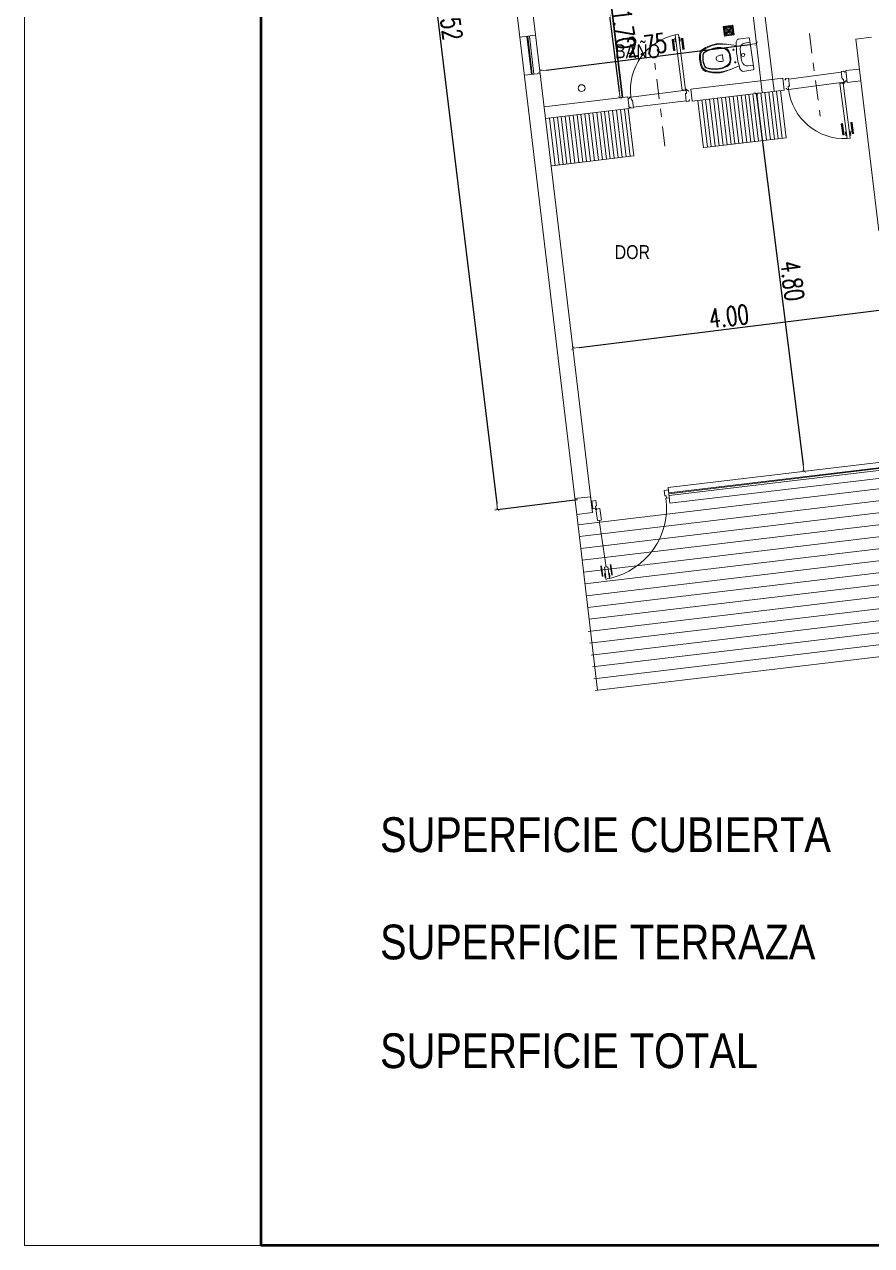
# Model space of a CAD drawing. Header units: millimetres. Extents: x 4525 to 9082, y 179 to 563.
# Drawn here: x 5274.77 to 5285.44, y 489.21 to 504.58 of the extents above; entities that cross this region are included whole.
import ezdxf

# ---------------------------------------------------------------- set-up
doc = ezdxf.new("R2010")
doc.units = ezdxf.units.MM
doc.header["$LTSCALE"] = 100
doc.linetypes.add('ACAD_ISO04W100', pattern=[30, 24, -3, 0, -3])
doc.linetypes.add('DASHDOT2', pattern=[0.5, 0.25, -0.125, 0, -0.125])
doc.layers.get('DEFPOINTS').update_dxf_attribs({"lineweight": 5})
for name, color, linetype, lineweight in [('000-Ejes', 251, 'ACAD_ISO04W100', 5), ('004-Carpinterias', 1, 'Continuous', 18), ('005-Sanitarios', 1, 'Continuous', 18), ('006-Cotas parciales', 7, 'Continuous', 5), ('A01-Barrido', 250, 'Continuous', 5), ('A01-Carpinterias', 1, 'Continuous', 18), ('HATCH MUROS', 251, 'Continuous', 9), ('SANIT', 12, 'Continuous', 13), ('SANIT-INT', 11, 'Continuous', 5)]:
    doc.layers.add(name, color=color, linetype=linetype, lineweight=lineweight)
doc.styles.add('AREAL', font='ARIALN.TTF')
doc.styles.add('COTAS', font='ROMANS.shx', dxfattribs={"width": 0.7})
doc.dimstyles.new('COTA40', dxfattribs={"dimscale": 0.4, "dimtxt": 0.3, "dimasz": 0.2, "dimexe": 0, "dimexo": 0, "dimgap": 0.09, "dimtad": 1, "dimzin": 0, "dimdsep": 46, "dimtxsty": 'COTAS', "dimblk1": 'COTA_N', "dimblk2": 'COTA_N', "dimsah": 1, "dimcen": 0.1, "dimclrd": 1, "dimclre": 8, "dimclrt": 5, "dimaunit": 1, "dimadec": 3, "dimazin": 0, "dimtfac": 1, "dimtix": 1, "dimtmove": 2, "dimatfit": 3, "dimldrblk": 'COTA_N', "dimfxl": 0, "dimtolj": 1, "dimtzin": 0, "dimarcsym": 0})

# ---------------------------------------------------------------- blocks, each defined once
blk = doc.blocks.new('COTA_N')
for p, q in [((-1, 0), (0, 0)), ((0, 0.5), (0, -0.5))]:
    blk.add_line(p, q)
at = {"const_width": 0.065}
blk.add_lwpolyline([(0.1414213562373163, 0.1414213562373021), (0.2828427124746327, 0.2828427124746187), (0, 0), (-0.1414213562373021, -0.1414213562373021), (-0.2828427124746185, -0.2828427124746185)], dxfattribs=at)
blk = doc.blocks.new('*D612')
at = {"layer": '006-Cotas parciales', "color": 1, "lineweight": -2, "ltscale": 100}
blk.add_line((5281.755375807274, 500.5148633182498), (5285.566709491989, 500.9876058140958), dxfattribs=at)
at = {"layer": 'DEFPOINTS', "color": 0, "ltscale": 100}
for p in [(5285.646101106095, 500.9974532304871), (5285.646101106095, 500.9974532304877), (5281.675984193167, 500.5050159018573)]:
    blk.add_point(p, dxfattribs=at)
at = {"layer": '006-Cotas parciales', "color": 1, "lineweight": -2, "ltscale": 100, "yscale": 0.08000000000000002, "zscale": 0.08000000000000002}
for p, xscale, rotation in [((5285.646101106095, 500.9974532304877), 0.08000000000000003, 7.070625202405801), ((5281.675984193167, 500.505015901858), 0.08000000000000002, 187.0706252024058)]:
    blk.add_blockref('COTA_N', p, dxfattribs=dict(at, xscale=xscale, rotation=rotation))
at = {"layer": '006-Cotas parciales', "color": 5, "ltscale": 100, "insert": (5283.641840187666, 500.90604821368), "char_height": 0.12, "attachment_point": 5, "rotation": 7.070625202405801, "style": 'COTAS'}
blk.add_mtext('\\A1;{\\H2x;4.00}', dxfattribs=at)
blk = doc.blocks.new('*D613')
at = {"layer": '006-Cotas parciales', "color": 1, "lineweight": -2, "ltscale": 100}
blk.add_line((5281.339397627342, 504.0047296559239), (5283.908921012327, 504.3292331817391), dxfattribs=at)
at = {"layer": 'DEFPOINTS', "color": 0, "ltscale": 100}
for p in [(5283.988290583083, 504.339256715948), (5283.988290583083, 504.3392567159491), (5281.260028056587, 503.9947061217127)]:
    blk.add_point(p, dxfattribs=at)
at = {"layer": '006-Cotas parciales', "color": 1, "lineweight": -2, "ltscale": 100, "xscale": 0.08000000000000002, "yscale": 0.08000000000000002, "zscale": 0.08000000000000002}
for p, rotation in [((5283.988290583083, 504.3392567159491), 7.197744479588277), ((5281.260028056587, 503.994706121714), 187.1977444795883)]:
    blk.add_blockref('COTA_N', p, dxfattribs=dict(at, rotation=rotation))
at = {"layer": '006-Cotas parciales', "color": 5, "ltscale": 100, "insert": (5282.604613428125, 504.321752081805), "char_height": 0.12, "attachment_point": 5, "rotation": 7.197744479588278, "style": 'COTAS'}
blk.add_mtext('\\A1;{\\H2x;2.75}', dxfattribs=at)
blk = doc.blocks.new('*D614')
at = {"layer": '006-Cotas parciales', "color": 1, "lineweight": -2, "ltscale": 100}
blk.add_line((5283.995988298733, 503.6337494149202), (5284.577119825819, 499.0343411970738), dxfattribs=at)
at = {"layer": 'DEFPOINTS', "color": 0, "ltscale": 100}
for p in [(5283.985960091932, 503.7131183954374), (5284.587148032653, 498.9549722165607), (5284.587148032637, 498.9549722165586)]:
    blk.add_point(p, dxfattribs=at)
at = {"layer": '006-Cotas parciales', "color": 1, "lineweight": -2, "ltscale": 100, "xscale": 0.08000000000000002, "yscale": 0.08000000000000002, "zscale": 0.08000000000000002}
for p, rotation in [((5283.985960091915, 503.7131183954353), 97.20111758247339), ((5284.587148032637, 498.9549722165586), 277.2011175824734)]:
    blk.add_blockref('COTA_N', p, dxfattribs=dict(at, rotation=rotation))
at = {"layer": '006-Cotas parciales', "color": 5, "ltscale": 100, "insert": (5284.441323574281, 501.3536003092932), "char_height": 0.12, "attachment_point": 5, "rotation": 277.2011175824734, "style": 'COTAS'}
blk.add_mtext('\\A1;{\\H2x;4.80}', dxfattribs=at)
blk = doc.blocks.new('*D615')
at = {"layer": '006-Cotas parciales', "color": 1, "lineweight": -2, "ltscale": 100}
blk.add_line((5282.062379639888, 505.2699373668507), (5282.260005357628, 503.7385940753437), dxfattribs=at)
at = {"layer": 'DEFPOINTS', "color": 0, "ltscale": 100}
for p in [(5282.052140249322, 505.3492793789304), (5282.270244748236, 503.6592520632696), (5282.270244748214, 503.6592520632668)]:
    blk.add_point(p, dxfattribs=at)
at = {"layer": '006-Cotas parciales', "color": 1, "lineweight": -2, "ltscale": 100, "xscale": 0.08000000000000002, "yscale": 0.08000000000000002, "zscale": 0.08000000000000002}
for p, rotation in [((5282.052140249301, 505.3492793789277), 97.35359513026869), ((5282.270244748214, 503.6592520632668), 277.3535951302687)]:
    blk.add_blockref('COTA_N', p, dxfattribs=dict(at, rotation=rotation))
at = {"layer": '006-Cotas parciales', "color": 5, "ltscale": 100, "insert": (5282.315909422308, 504.5242325327405), "char_height": 0.12, "attachment_point": 5, "rotation": 277.3535951302687, "style": 'COTAS'}
blk.add_mtext('\\A1;{\\H2x;1.70}', dxfattribs=at)
blk = doc.blocks.new('PUERTA 0.70 DURLOCK')
at = {"layer": '000-Ejes', "linetype": 'DASHDOT2', "ltscale": 0.01}
blk.add_line((0.3800000000601358, -0.6465342681137827), (0.3800000000592263, 0.4065342682320079), dxfattribs=at)
at = {"layer": '004-Carpinterias', "linetype": 'Continuous'}
for p, q in [((0.00900000967521919, 0.6754585385367591), (-0.009000009742521797, 0.6754585385365317)), ((-0.009000009741612303, 0.5354583873100864), (-0.009000009742521797, 0.6754585385365317)), ((0.00900000967521919, 0.5354583873099727), (0.00900000967521919, 0.6754585385367591)), ((0.03900004210390762, 0.6904585547358693), (0.02900003129707329, 0.6904585547358693)), ((0.02900003135619045, 0.6424585028970569), (0.02900003129707329, 0.6904585546762974)), ((0.03900004204479046, 0.6424585028972842), (0.02900003123795614, 0.6424585028972842)), ((0.08100008754536248, 0.6904585547358693), (0.0910000983521968, 0.6904585547358693)), ((0.08100008760447963, 0.6424585028970569), (0.09100009841313295, 0.6424585028971705)), ((0.09100009829307965, 0.6424585028972842), (0.0910000983521968, 0.6904585546762974)), ((0.1110001199749604, 0.6754585385367591), (0.1290001393917919, 0.6754585385366454)), ((0.1110001199758699, 0.5354583873100864), (0.1110001199749604, 0.6754585385367591)), ((0.1290001393917919, 0.5354583873100864), (0.1290001393917919, 0.6754585385366454)), ((0.00900000967521919, 0.5354583873099727), (-0.009000009741612303, 0.5354583873100864)), ((0.1110001199758699, 0.5354583873100864), (0.1290001393917919, 0.5354583873100864)), ((0.01000001086777047, 0.01000001082968538), (6.002665031701326e-11, 0.01000001082957169)), ((0, 0), (6.002665031701326e-11, 0.01000001082957169)), ((0.03000003248962457, 0.02000002165925707), (0.01000001092688763, 0.02000002165914339)), ((0.01000001086777047, 0.01000001082968538), (0.01000001092688763, 0.02000002165914339)), ((0.03000003230954462, -0.02000002699924153), (0.03000003254874173, 0.02000002153988589)), ((0.729999967630647, 0.02000002165914339), (0.7499999891924745, 0.02000002165914339)), ((0.7299999678098175, -0.02000002699924153), (0.7299999675706204, 0.02000002153999958)), ((0.7499999892534106, 0.01000001082945801), (0.7499999891924745, 0.02000002165914339)), ((0.7499999892534106, 0.01000001082945801), (0.7600000000602449, 0.01000001082957169)), ((0.7600000000002183, -1.13686837721616e-13), (0.7600000000602449, 0.01000001082957169)), ((6.002665031701326e-11, -0.1099999891705465), (1.191438059322536e-10, -0.09999997834097485)), ((6.002665031701326e-11, -0.1099999891705465), (0.01000001086686098, -0.1099999891705465)), ((0.01000001086686098, -0.1099999891705465), (0.01000001086686098, -0.119999999970446)), ((0.01000001086686098, -0.119999999970446), (0.04500004864439688, -0.1199999999703323)), ((0.04500004864439688, -0.02000002699924153), (0.03000003230954462, -0.02000002699924153)), ((0.04500004864439688, -0.02000002699924153), (0.04500004864439688, -0.1199999999703323)), ((0.7149999514758747, -0.02000002699901415), (0.7149999514758747, -0.1199999999701049)), ((0.7149999514758747, -0.02000002699901415), (0.7299999678098175, -0.02000002699924153)), ((0.7499999892525011, -0.1199999999702186), (0.7149999514758747, -0.1199999999701049)), ((0.7600000000602449, -0.1099999891704329), (0.7499999892525011, -0.1099999891705465)), ((0.7499999892525011, -0.1099999891705465), (0.7499999892525011, -0.1199999999702186)), ((0.7600000000602449, -0.1099999891704329), (0.7600000001193621, -0.09999997834097485))]:
    blk.add_line(p, q, dxfattribs=at)
at = {"layer": '004-Carpinterias', "ltscale": 0.01, "const_width": 0.02}
for points in [[(-3.365130396559834e-11, 0.5354583873099727), (-3.54702933691442e-11, 0.6754585385368728)], [(0.121997774659576, 0.5354583873100864), (0.1200001296829214, 0.6754585385366454)]]:
    blk.add_lwpolyline(points, dxfattribs=at)
at = {"layer": '004-Carpinterias', "linetype": 'Continuous'}
blk.add_lwpolyline([(0.03900004222396092, 0.7290000312001439), (0.03900004222396092, 0.02900003119998473), (0.08100008742712816, 0.02900003119998473), (0.08100008742621867, 0.7290000311999165)], close=True, dxfattribs=at)
at = {"layer": 'A01-Barrido', "linetype": 'Continuous'}
for p, q in [((0.7299999675715299, 0.02000002165914339), (0.03000003254874173, 0.02000002153988589)), ((0.7149999514758747, -0.1099999891706602), (0.04500004864439688, -0.1099999891700918))]:
    blk.add_line(p, q, dxfattribs=at)
blk.add_circle((0.031500034063356, 0.02750002963955467), 0.00750000810680976, dxfattribs=at)
blk.add_arc((0.02273549192250357, 0.02412748147753518), 0.7072765190832636, 359.6656366105596, 85.27468721115491, dxfattribs=at)
blk = doc.blocks.new('*D623')
at = {"layer": '006-Cotas parciales', "color": 8, "lineweight": -2, "ltscale": 100}
for p, q in [((5280.220517773097, 511.0222554642571), (5279.213776278574, 510.8996583607809)), ((5281.733979732933, 498.5940258230642), (5280.72723823841, 498.4714287195878))]:
    blk.add_line(p, q, dxfattribs=at)
at = {"layer": '006-Cotas parciales', "color": 1, "lineweight": -2, "ltscale": 100}
blk.add_line((5279.223446929353, 510.8202450211362), (5280.717567587631, 498.5508420592325), dxfattribs=at)
at = {"layer": 'DEFPOINTS', "color": 0, "ltscale": 100}
for p in [(5280.220517773097, 511.0222554642571), (5280.72723823841, 498.4714287195878), (5281.733979732933, 498.5940258230642)]:
    blk.add_point(p, dxfattribs=at)
at = {"layer": '006-Cotas parciales', "color": 1, "lineweight": -2, "ltscale": 100, "yscale": 0.08000000000000002, "zscale": 0.08000000000000002}
for p, xscale, rotation in [((5279.213776278574, 510.8996583607809), 0.08000000000000002, 96.94307352110938), ((5280.72723823841, 498.4714287195878), 0.08, 276.9430735211094)]:
    blk.add_blockref('COTA_N', p, dxfattribs=dict(at, xscale=xscale, rotation=rotation))
at = {"layer": '006-Cotas parciales', "color": 5, "ltscale": 100, "insert": (5280.125363270799, 504.704401309202), "char_height": 0.12, "attachment_point": 5, "rotation": 276.9430735211094, "style": 'COTAS'}
blk.add_mtext('\\A1;{\\H2x;12.52}', dxfattribs=at)
blk = doc.blocks.new('INOD-MONACO-AP-PLANTA-CON-DPTO')
at = {"layer": 'SANIT'}
for p, q in [((-0.1875, 0), (0.1875, 0)), ((-0.2044999999999391, -0.01500000000010004), (-0.2044999999999391, -0.1421095426510419)), ((0.2044999999999391, -0.01500000000010004), (0.2044999999999391, -0.1421095426510419)), ((-0.1744726813707302, -0.1716958425374742), (-0.1971309899890912, -0.1561182553623439)), ((-0.1300043800614503, -0.1794738217547547), (-0.1559731098107022, -0.2704400000000078)), ((0.1269543567073015, -0.1798239402976378), (0.1519168901892272, -0.2704400000000078)), ((0.1744726813707302, -0.1716958425374742), (0.1971309899890912, -0.1561182553623439))]:
    blk.add_line(p, q, dxfattribs=at)
for points in [[(-0.103501688297797, -0.300088000144342, 0.02891968446601949), (-0.1109281098107431, -0.3100400000000718, 0.1569982379524856), (-0.1327081098107783, -0.4882399999999052, 0.07282937098922942), (-0.1049881098107335, -0.5872400000000653, 0.2043327168444823), (-0.08370310981069906, -0.6070400000000973, 0.08039211096279854), (-0.002028109810680689, -0.6223849999998947)], [(-0.002028109810680689, -0.2704400000000078, 0.1215239087016815), (-0.08521360647660003, -0.285907796123638, 0.06069296288012443)], [(-0.002028109810680689, -0.2704400000000078, -0.1215239087016815), (0.08115738685512497, -0.285907796123638, -0.06069296288012443)], [(0.09944546867643567, -0.300088000144342, -0.02891968446601949), (0.106871890189268, -0.3100400000000718, -0.1569982379524856), (0.1286518901893032, -0.4882399999999052, -0.07282937098922942), (0.1009318901892584, -0.5872400000000653, -0.2043327168444823), (0.07964689018933768, -0.6070400000000973, -0.08039211096279854), (-0.002028109810680689, -0.6223849999998947)], [(-0.1242130356785083, -0.6086133216533653, 0.1229684794302639), (-0.09120409791148631, -0.6341285035780402, 0.09256830714706141), (-0.002028109810680689, -0.6471950019015367, 0.0933757579531992)], [(0.1201568160571469, -0.6086133216533653, -0.1229684794302639), (0.08714787829001125, -0.6341285035780402, -0.09256830714707319), (-0.002028109810680689, -0.6471950019015367, -0.0933757579531992)]]:
    blk.add_lwpolyline(points, format="xyb", dxfattribs=at)
for centre, radius, start, end in [((-0.1894122838704106, -0.01665713351144404), 0.0167665418743097, 83.45096086134691, 131.9108305766657), ((0.1894122838704106, -0.01665713351144404), 0.0167665418743098, 48.0891694233343, 96.5490391386531), ((-0.1875, -0.01500000000010004), 0.017, 140.4696340946339, 180), ((-0.1875, -0.1421095426510419), 0.017, 180, 235.4914770123155), ((0.1875, -0.1421095426510419), 0.017, 304.5085229876845, 0), ((0.1875, -0.01500000000010004), 0.017, 0, 39.53036590536615), ((-0.1648416913816391, -0.1576871298261722), 0.017, 235.4914770123155, 261.4564352098724), ((0.4075275888357055, -0.4210541899733471), 0.5832818114739858, 165.0356159295131, 174.6981765783248), ((0, 0.9395865384615263), 1.126586538461539, 261.4564352098724, 278.5435647901276), ((-0.06088618921569378, -0.3361657372449827), 0.05583622369332557, 115.8293593564002, 139.7491744394574), ((0.05682996959421871, -0.3361657372449827), 0.05583622369332557, 40.25082556054257, 64.17064064354153), ((-0.4115838084383086, -0.421054189970846), 0.5832818114550833, 5.301823421596778, 14.96438407075713), ((0.1648416913816391, -0.1576871298261722), 0.017, 278.5435647901276, 304.5085229876845), ((0.1073526060433778, -0.4151784160972056), 0.2846906370738987, 170.2890878224414, 184.6109877135514), ((0.2447546701497458, -0.4063862926379898), 0.4223609615022964, 184.301406441026, 206.0710492915529), ((-0.2488108897711072, -0.4063862926379898), 0.4223609615022964, 333.9289507084471, 356.9788714067552), ((-0.1114088256647392, -0.4151784160972056), 0.2846906370738987, 357.2884526785306, 9.710912177558573), ((-0.0254115411762541, -0.5350569518809607), 0.1231757884083064, 207.5391003383246, 216.6671824553037), ((0.02135532155477904, -0.5350569518809607), 0.1231757884083064, 323.3328175446962, 332.4608996616754)]:
    blk.add_arc(centre, radius, start, end, dxfattribs=at)
at = {"layer": 'SANIT-INT'}
for p, q in [((-0.1449999999999818, 0), (-0.1449999999999818, -0.06721035199984726)), ((0.1449999999999818, 0), (0.1449999999999818, -0.06721035199984726)), ((0.001627289623570505, -0.3680216066654793), (-0.03416191527173851, -0.3692547744051353)), ((0.001627289623570505, -0.3680216066654793), (0.03741649451865214, -0.3692547744051353))]:
    blk.add_line(p, q, dxfattribs=at)
for points in [[(-0.1559731098107022, -0.2704400000000078, 0.05803092419500167), (-0.1851781098107494, -0.4288399999998092, 0.09976757165374839), (-0.141618109810679, -0.6070400000000973, 0.1552561087472014), (-0.09607810981071907, -0.6466399999999339, 0.09390614768995514), (-0.002028109810680689, -0.6604999999999563, 0.09390614768995514)], [(-0.002544760616729036, -0.2793350082599773, 0.08741993924799438), (-0.0603558251599452, -0.2860935117248573, 0.1215239087016731)], [(0.1519168901892272, -0.2704400000000078, -0.05803092419500167), (0.1811218901892744, -0.4288399999998092, -0.09976757165374839), (0.1375618901893176, -0.6070400000000973, -0.1552561087472014), (0.092021890189244, -0.6466399999999339, -0.09390614768995514), (-0.002028109810680689, -0.6604999999999563, -0.09390614768995514)], [(-0.00151145900474603, -0.2793350082599773, -0.08741993924799438), (0.05629960553858382, -0.2860935117248573, -0.1215239087016731)]]:
    blk.add_lwpolyline(points, format="xyb", dxfattribs=at)
for centre, radius in [((0, -0.1099999999999), 0.02), ((-0.08226310981069673, -0.2209399999999277), 0.007425), ((0.07820689018933535, -0.2209399999999277), 0.007425)]:
    blk.add_circle(centre, radius, dxfattribs=at)
for centre, radius, start, end in [((-0.07499999999993179, -0.06721035199984726), 0.07, 180, 265.7396957933601), ((0, 0.9395865384615263), 1.079586538461539, 265.7396957933601, 274.2603042066399), ((0.07499999999993179, -0.06721035199984726), 0.07, 274.2603042066399, 0), ((-0.03579185374280769, -0.3584531164717646), 0.07641531973975386, 108.750848748993, 160.6658217317385), ((0.03173563412133262, -0.3584531164717646), 0.07641531973975386, 19.33417826826152, 71.24915125100704), ((0.2191847849261421, -0.443090789473672), 0.3498274803696287, 174.9531880705503, 203.9731690010456), ((0.1616287280322695, -0.4484474151488484), 0.2931502825049992, 156.8405031906451, 172.9202841881469), ((0.1519459645833194, -0.3748136839224117), 0.1909408687625346, 179.8282416376988, 196.8592931275974), ((-0.03398958082505033, -0.3742562941686174), 0.005004487896337668, 91.97342649323774, 179.8282416376988), ((-0.01948018750738356, -0.4267639243512349), 0.01181590372073576, 196.8592931275974, 200.5908181662419), ((0.001841911266865282, -0.4187533737674585), 0.03459310321480315, 200.5908181662419, 269.6445247143764), ((0.001412667980162041, -0.4187533737674585), 0.03459310321480315, 270.3554752856236, 339.4091818337581), ((0.02273476675441088, -0.4267639243512349), 0.01181590372073576, 339.4091818337581, 343.1407068724026), ((-0.1486913853362921, -0.3748136839224117), 0.1909408687625346, 343.1407068724026, 0.1717583623011701), ((0.03724416007196396, -0.3742562941686174), 0.005004487896337668, 0.1717583623011701, 88.02657350676229), ((-0.2232410045475035, -0.443090789473672), 0.3498274803696287, 336.0268309989544, 5.046811929449674), ((-0.1656849476537445, -0.4484474151488484), 0.2931502825049992, 7.079715811853054, 23.15949680935488), ((-0.07113186132073679, -0.5721852203732851), 0.03210255661112169, 203.9731690010456, 250.166892305025), ((0.004545220515979054, -0.3623645321320055), 0.2551535416557778, 250.166892305025, 268.5518682901512), ((-0.00860144013745412, -0.3623645321320055), 0.2551535416557778, 271.4481317098488, 289.833107694975), ((0.06707564169937541, -0.5721852203732851), 0.03210255661112169, 289.833107694975, 336.0268309989544)]:
    blk.add_arc(centre, radius, start, end, dxfattribs=at)
blk = doc.blocks.new('REJILLA')
at = {"layer": 'SANIT-INT', "linetype": 'Continuous'}
for p, q in [((-0.06000000000005912, -0.0600000000001728), (-0.06000000000005912, 0.05999999999994543)), ((-0.06000000000005912, 0.05999999999994543), (0.06000000000005912, 0.05999999999994543)), ((-0.06000000000005912, -0.0600000000001728), (0.06000000000005912, 0.05999999999994543)), ((-0.06000000000005912, 0.05999999999994543), (0.06000000000005912, -0.0600000000001728)), ((-0.04742291246952846, 0.01584510564566699), (-0.04742291246952846, -0.01584510564589436)), ((-0.03492291246948298, 0.03578254022067995), (-0.03492291246948298, -0.03578254022090732)), ((-0.02242291246943751, 0.04469018903955657), (-0.02242291246943751, -0.04469018903955657)), ((-0.009922912469505718, 0.04900546712474352), (-0.009922912469505718, -0.04900546712497089)), ((0.002577087530539757, 0.04993354203179479), (0.002577087530539757, -0.04993354203202216)), ((0.01507708753047154, 0.04767264867382437), (0.01507708753047154, -0.04767264867405174)), ((0.02757708753051702, 0.04170736437754385), (0.02757708753051702, -0.04170736437777123)), ((0.04007708753056249, 0.02989694056350345), (0.04007708753056249, -0.02989694056373082)), ((0.06000000000005912, 0.05999999999994543), (0.06000000000005912, -0.0600000000001728)), ((0.06000000000005912, -0.0600000000001728), (-0.06000000000005912, -0.0600000000001728))]:
    blk.add_line(p, q, dxfattribs=at)
for radius in [0.06, 0.05]:
    blk.add_circle((-1.13686837721616e-13, 0), radius, dxfattribs=at)

msp = doc.modelspace()

# ---------------------------------------------------------------- linework, layer by layer
at = {"layer": '004-Carpinterias', "linetype": 'Continuous', "extrusion": (-0.02102444757590097, 0.1444198270646843, 0.9892931244857284)}
for p, q in [((5281.987804143346, 498.3334082604516, -0.1094566142858264), (5281.966426487764, 498.4802543219593, -0.131347938172703)), ((5282.015623979595, 498.4859168443265, 1.787280658576883), (5282.037001635176, 498.3390707828185, 1.809171982463759)), ((5282.094095735667, 497.7490492805709, -0.0218913187384473), (5282.008585113341, 498.3364335266025, -0.1094566142859106)), ((5282.096830189119, 497.5844933309028, 0.002189139901353165), (5282.073314765669, 497.7460240144205, -0.02189131873843397)), ((5282.114876705663, 497.752074546721, -0.02189131873836292), (5282.136254361245, 497.6052284852137, 5.148456772019472e-09))]:
    msp.add_line(p, q, dxfattribs=at)
at = {"layer": '004-Carpinterias', "color": 1, "linetype": 'Continuous', "extrusion": (-0.02102444757590097, 0.1444198270646843, 0.9892931244857284)}
for p, q in [((5282.114876705664, 497.7520745467213, -0.02189131873837713), (5282.073314765669, 497.7460240144205, -0.02189131873843397)), ((5282.085001206873, 497.6657482393202, -0.009924072393652672), (5282.075105506827, 497.6643076363839, -0.009924072393581618)), ((5282.075105506942, 497.6643076364009, -0.009924072393581618), (5282.081946364048, 497.6173168460195, -0.002918841193058519)), ((5282.0918420641, 497.6187574488967, -0.002918841184389898), (5282.081946364058, 497.6173168459611, -0.002918841184333054)), ((5282.136254361245, 497.6052284852134, 5.148485193728902e-09), (5282.109535971304, 497.6013388573139, 5.148456772019472e-09)), ((5282.126563147095, 497.6717987716547, -0.009924072393666883), (5282.136458847138, 497.6732393745892, -0.009924072393581618)), ((5282.13340400421, 497.6248079812146, -0.002918841184418319), (5282.143299704251, 497.6262485841497, -0.002918841184446741)), ((5282.13645884702, 497.6732393745721, -0.00992407239361004), (5282.143299704243, 497.6262485842078, -0.002918841193086941))]:
    msp.add_line(p, q, dxfattribs=at)
at = {"layer": '004-Carpinterias', "color": 1, "linetype": 'Continuous'}
msp.add_line((5282.136254361246, 497.6052284852137, 5.148485193728902e-09), (5282.109535971304, 497.6013388573139, 5.148456772019472e-09), dxfattribs=at)
at = {"layer": '004-Carpinterias', "ltscale": 0.01, "const_width": 0.02}
for points in [[(5282.030888639755, 497.7667343520781), (5282.051057080838, 497.6281945515589)], [(5282.14963704017, 497.7840215872886), (5282.169805481254, 497.6454817867697)]]:
    msp.add_lwpolyline(points, dxfattribs=at)
at = {"layer": 'A01-Barrido', "linetype": 'Continuous', "extrusion": (-0.02102444757590097, 0.1444198270646843, 0.9892931244857284)}
msp.add_circle((-5298.681024364897, 264.7554772217803, -39.18993571917341), 0.007500008106809762, dxfattribs=at)
msp.add_arc((-5298.657534311881, 264.7407329910079, -39.18993571917321), 0.9160055875241548, 94.09987707240775, 179.6662266810925, dxfattribs=at)
at = {"layer": 'A01-Carpinterias', "linetype": 'Continuous', "extrusion": (-0.02102444757590097, 0.1444198270646843, 0.9892931244857284)}
for p, q in [((5282.874810237901, 498.7203736668479, 1.77131340182958), (5282.825331743086, 498.7131706529582, 1.771313401829481)), ((5282.835307976964, 498.6446425279536, 1.781529347455994), (5282.825331743086, 498.7131706529582, 1.771313401829481)), ((5282.835307976964, 498.6446425279536, 1.781529347455994), (5282.85015152715, 498.6468034323743, 1.781529347455994)), ((5282.85015152715, 498.6468034323743, 1.781529347455994), (5282.85442706348, 498.6174341830132, 1.785907617754241)), ((5282.85442706348, 498.6174341830132, 1.785907617754241), (5282.889062008288, 498.622476292509, 1.785907617754212)), ((5282.874810237902, 498.7203736668488, 1.771313401829467), (5282.876235414939, 498.7105839294144, 1.772772823422038)), ((5282.889062008288, 498.622476292509, 1.785907617754212), (5282.887636831249, 498.6322660299429, 1.784448196161755)), ((5281.914928419334, 498.5806353398429, -0.147096281406653), (5281.964406866073, 498.5878383467349, -0.1470962814067667)), ((5281.929180189684, 498.4827379657553, -0.1325020655195237), (5281.914928419334, 498.5806353398429, -0.147096281406653)), ((5281.963815086394, 498.4877800682496, -0.1325020655196232), (5281.929180189684, 498.4827379657553, -0.1325020655195237)), ((5281.974383099951, 498.5193102217315, -0.1368803357804245), (5281.959539549767, 498.5171493173107, -0.1368803357803818)), ((5281.959539549767, 498.5171493173107, -0.1368803357803818), (5281.963815086394, 498.4877800682496, -0.1325020655196232)), ((5281.974383099951, 498.5193102217315, -0.1368803357804245), (5281.964406866073, 498.5878383467349, -0.1470962814067667)), ((5281.974062039602, 498.4798663120254, 1.787280658576911), (5282.015623979595, 498.4859168443265, 1.787280658576883)), ((5281.987804143346, 498.3334082604516, -0.1094566142858264), (5282.029366083338, 498.3394587927524, -0.1094566142858548))]:
    msp.add_line(p, q, dxfattribs=at)
at = {"layer": 'HATCH MUROS', "color": 0, "ltscale": 100}
for p, q in [((5274.766375391575, 518.8733057929214), (5274.766375391575, 489.20609391098)), ((5281.922860067037, 498.4353163345297, -0.1419883085935956), (5281.899139798776, 498.633904725111, -0.1419883085935956)), ((5282.898781005586, 498.5518846112361, -0.1419883085935956), (5282.875060737326, 498.7504730018163, -0.1419883085935956)), ((5296.06604953438, 489.20609391098), (5274.766375391575, 489.20609391098))]:
    msp.add_line(p, q, dxfattribs=at)
at = {"layer": 'HATCH MUROS', "color": 0, "lineweight": 50, "ltscale": 100}
for p in [(5277.743788113557, 518.2109003498229), (5296.06604953438, 489.20609391098)]:
    msp.add_line(p, (5277.743788113557, 489.20609391098), dxfattribs=at)
at = {"layer": 'HATCH MUROS', "color": 0, "linetype": 'ByBlock', "ltscale": 100}
for p, q in [((5281.724147648915, 498.4126365523499, -0.1419883085935956), (5280.22112638515, 511.0223281595498, -0.1419883085935956)), ((5281.922317173148, 498.4352514889029, -0.1419883085935956), (5280.4197147817, 511.0460484285235, -0.1419883085935956)), ((5283.824583862561, 505.7122240850709, -0.1419883085935956), (5284.061867545262, 503.7221851145477, -0.1419883085935956)), ((5283.973525158651, 505.7300142866431, -0.1419883085935956), (5284.21080884135, 503.7399753161198, -0.1419883085935956)), ((5282.139199860551, 504.9667838933285, -2.060616905342868), (5282.29485258866, 503.6613633465831, -2.060616905342868)), ((5282.147642297593, 504.9677905331893, -0.1419883085935956), (5282.303236763265, 503.6628586189617, -0.1419883085935956)), ((5281.206586277772, 504.4443749943868, -2.060616905342754), (5281.008011520102, 504.4207057332721, -0.1419883085935956)), ((5285.24033848998, 504.3963407352566, -0.1419883085935956), (5285.438931757004, 504.4200201417693, -0.1419883085935956)), ((5285.240338489981, 504.3963407352567, -0.1419883085935956), (5285.528080633547, 501.9831192585703, -0.1419883085935956)), ((5285.113926677273, 503.9989139035603, -0.1419883085935956), (5285.285285457408, 504.0193817477365, -0.1419883085935956)), ((5285.113926677274, 503.9989139035609, -1.229654383069875), (5285.13171687847, 503.8499726106203, -0.141988308593596)), ((5281.264317466717, 503.9639812701012, -2.060616905342754), (5281.065742709047, 503.9403120089865, -0.1419883085935953)), ((5283.161221068723, 503.7656741822772, -0.1419883085935956), (5284.319573114949, 503.9040328305171, -0.1419883085935956)), ((5284.319573114949, 503.9040328305173, -1.229654383035836), (5284.337363316145, 503.7550915375814, -0.141988308593596)), ((5285.13171687847, 503.8499726106249, -0.1419883085935956), (5285.303045012668, 503.870436794316, -0.1419883085935956)), ((5283.161221068722, 503.7656741822819, -0.1419883085935805), (5283.179011269917, 503.6167328893413, 0.9456777658826985)), ((5283.179011269919, 503.6167328893414, -0.1419883085935956), (5284.337363316145, 503.7550915375814, -0.1419883085935956)), ((5284.362946323394, 503.1517741427842, 1.776640288155163), (5284.291785518612, 503.7475393145278, 1.776640288155163)), ((5281.313739866848, 503.5450029255788, -0.1419883085935956), (5282.366867506397, 503.670793109234, -0.1419883085935956)), ((5281.313798293604, 503.5450099043268, -0.1419883085935956), (5282.366867506396, 503.6707931092339, -0.1419883085935956)), ((5282.366867506396, 503.6707931092383, -0.1419883085595417), (5282.384657707592, 503.5218518163024, 0.9456777658826985)), ((5283.320219730577, 503.0283907530757, 1.776640288155761), (5283.249058925795, 503.6241559248194, 1.776640288155761)), ((5281.331062013784, 503.3960057261896, -0.1419883085935956), (5282.384657707593, 503.521851816298, -0.1419883085935956)), ((5282.445031019082, 502.9246190169496, -0.141988308593596), (5282.3738702143, 503.5203841886933, -0.141988308593596)), ((5283.332124586489, 503.0299097348428, 1.776640288155761), (5284.362948715843, 503.1530588555702, 1.776640288155761)), ((5281.414368908094, 502.8014211319799, -0.1419883085935965), (5282.445193037448, 502.9245702527074, -0.1419883085935965)), ((5281.402593817345, 502.8001228215708, -0.1419883085935962), (5281.761884779395, 502.8430470837504, -0.1419883085935965)), ((5282.875060737326, 498.7504730018165, -0.1419883085935956), (5286.07086477636, 499.1321938511225, -0.1419883085935956)), ((5282.898781005586, 498.5518846112352, -0.1419883085935956), (5286.094585044621, 498.9336054605413, -0.1419883085935956)), ((5281.700600091192, 498.6101902717607, -0.1419883085935956), (5281.899139798776, 498.6339047251109, -0.1419883085935956)), ((5281.724270815802, 498.4116032359872, -0.1419883085935956), (5281.922860067037, 498.4353163345297, -0.1419883085935956))]:
    msp.add_line(p, q, dxfattribs=at)
at = {"layer": 'HATCH MUROS', "color": 3, "ltscale": 100}
for p, q in [((5281.152883814426, 503.9506988557401, -3.019931203717447), (5281.095498556174, 504.4311338134837, -3.019931203717447)), ((5281.164234250651, 503.9520517791524, -3.019931203717447), (5281.106848992398, 504.4324867368958, -3.019931203717447)), ((5281.185419988201, 503.9545770283827, -3.019931203717447), (5281.128034729947, 504.4350119861261, -3.019931203717447)), ((5282.883034721982, 498.6837140275106, -0.1419883085935956), (5285.866818624842, 499.0401102619566, -0.1419883085935956)), ((5282.884390428159, 498.6723639236736, -0.1419883085935956), (5285.877109265871, 499.0298273859216, -0.1419883085935956)), ((5282.886920871456, 498.6511788065255, -0.1419883085935956), (5285.884825093788, 499.0092616338524, -0.1419883085935956))]:
    msp.add_line(p, q, dxfattribs=at)
at = {"layer": 'HATCH MUROS', "ltscale": 100}
for p, q in [((5283.79519734739, 503.6892168388945, 1.77664028815576), (5283.86651212912, 503.0934700790153, 1.77664028815576)), ((5283.844790689767, 503.6955959787567, 1.77664028815576), (5283.916105471497, 503.0998492188774, 1.77664028815576)), ((5283.844842910713, 503.6951597373706, 1.77664028815576), (5283.916157692443, 503.0994129774913, 1.77664028815576)), ((5283.89443625309, 503.7015388772341, 1.77664028815576), (5283.96575103482, 503.1057921173548, 1.77664028815576)), ((5283.944081816413, 503.7074817757115, 1.77664028815576), (5284.015396598143, 503.1117350158323, 1.77664028815576)), ((5283.993727379736, 503.713424674189, 1.77664028815576), (5284.065042161465, 503.1176779143097, 1.77664028815576)), ((5284.043372943059, 503.7193675726664, 1.77664028815576), (5284.114687724788, 503.1236208127871, 1.77664028815576)), ((5284.093070727327, 503.724874229759, 1.77664028815576), (5284.164385509057, 503.1291274698797, 1.77664028815576)), ((5284.14271629065, 503.7308171282364, 1.776640288155759), (5284.21403107238, 503.1350703683572, 1.776640288155759)), ((5284.14271629065, 503.7308171282364, 1.776640288155759), (5284.21403107238, 503.1350703683572, 1.776640288155759)), ((5284.192361853973, 503.7367600267125, 1.776640288155759), (5284.263676635703, 503.1410132668332, 1.776640288155759)), ((5284.192361853973, 503.7367600267139, 1.776640288155759), (5284.263676635703, 503.1410132668346, 1.776640288155759)), ((5284.242007417296, 503.7427029251899, 1.776640288155759), (5284.313322199026, 503.1469561653107, 1.776640288155759)), ((5283.249034714011, 503.6243581843129, 1.776640288155761), (5283.320349495741, 503.0286114244337, 1.776640288155761)), ((5283.298680277334, 503.6303010827904, 1.776640288155761), (5283.369995059064, 503.0345543229111, 1.776640288155761)), ((5283.348325840657, 503.6362439812678, 1.776640288155761), (5283.419640622386, 503.0404972213885, 1.776640288155761)), ((5283.397980619861, 503.6421098924599, 1.776640288155761), (5283.469295401591, 503.0463631325807, 1.776640288155761)), ((5283.447626183184, 503.6480527909374, 1.776640288155761), (5283.518940964914, 503.0523060310581, 1.776640288155761)), ((5283.497271746507, 503.6539956894148, 1.776640288155761), (5283.568586528237, 503.0582489295355, 1.776640288155761)), ((5283.54691730983, 503.6599385878922, 1.776640288155761), (5283.61823209156, 503.064191828013, 1.776640288155761)), ((5283.596562873153, 503.6658814863696, 1.776640288155761), (5283.667877654882, 503.0701347264904, 1.776640288155761)), ((5283.646208436476, 503.6718243848471, 1.776640288155761), (5283.717523218205, 503.0760776249678, 1.776640288155761)), ((5283.695853999799, 503.6777672833245, 1.776640288155761), (5283.767168781528, 503.0820205234452, 1.776640288155761)), ((5283.745551784067, 503.6832739404171, 1.776640288155761), (5283.816866565797, 503.0875271805378, 1.776640288155761)), ((5281.380902482854, 503.4019979142378, -0.1419883085935956), (5281.452217264584, 502.8062511543586, -0.1419883085935956)), ((5281.430548046177, 503.4079408127153, -0.1419883085935956), (5281.501862827907, 502.812194052836, -0.1419883085935956)), ((5281.4801936095, 503.4138837111927, -0.1419883085935956), (5281.55150839123, 502.8181369513134, -0.1419883085935956)), ((5281.529839172823, 503.4198266096701, -0.1419883085935956), (5281.601153954553, 502.8240798497908, -0.1419883085935956)), ((5281.579484736146, 503.4257695081475, -0.1419883085935956), (5281.650799517875, 502.8300227482683, -0.1419883085935956)), ((5281.579484736147, 503.4257695081482, -0.1419883085935956), (5281.650799517876, 502.830022748269, -0.1419883085935956)), ((5281.62913029947, 503.4317124066256, -0.1419883085935956), (5281.700445081199, 502.8359656467464, -0.1419883085935956)), ((5281.678775862792, 503.4376553051031, -0.1419883085935956), (5281.750090644522, 502.8419085452238, -0.1419883085935956)), ((5281.728421426115, 503.4435982035805, -0.1419883085935956), (5281.799736207845, 502.8478514437012, -0.1419883085935956)), ((5281.778066989438, 503.4495411020579, -0.1419883085935956), (5281.849381771168, 502.8537943421787, -0.1419883085935956)), ((5281.827712552761, 503.4554840005354, -0.1419883085935956), (5281.899027334491, 502.8597372406561, -0.1419883085935956)), ((5281.877358116084, 503.4614268990128, -0.1419883085935956), (5281.948672897814, 502.8656801391335, -0.1419883085935956)), ((5281.927003679407, 503.4673697974902, -0.1419883085935956), (5281.998318461136, 502.871623037611, -0.1419883085935956)), ((5281.927003679407, 503.4673697974889, -0.1419883085935956), (5281.998318461136, 502.8716230376096, -0.1419883085935956)), ((5281.927012895288, 503.4672928102049, -0.1419883085935956), (5281.998327677018, 502.8715460503257, -0.1419883085935956)), ((5281.976658458611, 503.4732357086824, -0.1419883085935956), (5282.047973240341, 502.8774889488031, -0.1419883085935956)), ((5282.026304021934, 503.4791786071598, -0.1419883085935956), (5282.097618803664, 502.8834318472805, -0.1419883085935956)), ((5282.075949585257, 503.4851215056372, -0.1419883085935956), (5282.147264366987, 502.8893747457579, -0.1419883085935956)), ((5282.12559514858, 503.4910644041146, -0.1419883085935956), (5282.19690993031, 502.8953176442354, -0.1419883085935956)), ((5282.175240711903, 503.4970073025921, -0.1419883085935956), (5282.246555493633, 502.9012605427128, -0.1419883085935956)), ((5282.224886275226, 503.5029502010695, -0.1419883085935956), (5282.296201056955, 502.9072034411902, -0.1419883085935956)), ((5282.224886275226, 503.5029502010681, -0.1419883085935956), (5282.296201056955, 502.9072034411889, -0.1419883085935956)), ((5282.224886275226, 503.5029502010695, -0.141988308593596), (5282.296201056955, 502.9072034411902, -0.141988308593596)), ((5282.274531838549, 503.5088930995456, -0.141988308593596), (5282.345846620278, 502.9131463396663, -0.141988308593596)), ((5282.324200439193, 503.5146435497094, -0.141988308593596), (5282.395515220923, 502.9188967898302, -0.141988308593596)), ((5282.373846002516, 503.5205864481869, -0.141988308593596), (5282.445160784246, 502.9248396883076, -0.141988308593596))]:
    msp.add_line(p, q, dxfattribs=at)
at = {"layer": 'HATCH MUROS', "color": 4, "ltscale": 100}
for p, q in [((5281.739512130137, 498.2824923846527, -0.1419883085935956), (5292.387943940901, 499.5543877777737, -0.1419883085935956)), ((5281.757302331333, 498.1335510917168, -0.1419883085935956), (5292.387918218442, 499.4033184727863, -0.1419883085935956)), ((5281.775092532528, 497.9846097987809, -0.1419883085935956), (5292.387892495982, 499.2522491677993, -0.1419883085935956)), ((5281.792882733724, 497.835668505845, -0.1419883085935956), (5292.387866773523, 499.101179862812, -0.1419883085935956)), ((5281.810490351303, 497.6867054043213, -0.1419883085935956), (5292.387841051062, 498.9501105578246, -0.1419883085935956)), ((5281.828280552499, 497.5377641113855, -0.1419883085935956), (5292.387815328604, 498.7990412528376, -0.1419883085935956)), ((5281.846070753694, 497.3888228184496, -0.1419883085935956), (5292.387789606145, 498.6479719478504, -0.1419883085935956)), ((5281.86386095489, 497.2398815255137, -0.1419883085935956), (5292.387763883686, 498.4969026428633, -0.1419883085935956)), ((5281.724270815802, 498.4116032359872, -0.1419883085935956), (5281.987983135122, 496.1991721148646, -0.1419883085935956)), ((5281.881651156085, 497.0909402325778, -0.1419883085935956), (5292.387738161226, 498.3458333378761, -0.1419883085935956)), ((5281.869470515079, 496.9384190908152, -0.1419883085935956), (5292.387712438766, 498.1947640328888, -0.1419883085935956)), ((5281.887260716275, 496.7894777978793, -0.1419883085935956), (5292.387686716307, 498.0436947279016, -0.1419883085935956)), ((5281.90505091747, 496.6405365049434, -0.1419883085935956), (5292.387660993848, 497.8926254229144, -0.1419883085935956)), ((5281.922841118666, 496.4915952120076, -0.1419883085935956), (5292.387635271389, 497.7415561179274, -0.1419883085935956)), ((5281.940631319861, 496.3426539190717, -0.1419883085935956), (5292.387609548929, 497.59048681294, -0.1419883085935956)), ((5281.958421521057, 496.1937126261358, -0.1419883085935956), (5292.38758382647, 497.4394175079529, -0.1419883085935956))]:
    msp.add_line(p, q, dxfattribs=at)
at = {"layer": 'HATCH MUROS', "color": 4, "linetype": 'ByBlock', "ltscale": 100}
msp.add_circle((5281.786046430301, 503.7791727553889, -2.060616905342868), 0.04333753875484171, dxfattribs=at)

# ---------------------------------------------------------------- block references
at = {"layer": '004-Carpinterias', "xscale": -1, "rotation": 6.981604951340952}
msp.add_blockref('PUERTA 0.70 DURLOCK', (5283.134922480131, 503.7352884385988, -2.060616905342627), dxfattribs=at)
at = {"layer": '004-Carpinterias', "rotation": 187.4315597257558}
msp.add_blockref('PUERTA 0.70 DURLOCK', (5285.115288823279, 503.8769848627432, -2.060616905340959), dxfattribs=at)
at = {"layer": '004-Carpinterias', "ltscale": 0.01, "rotation": 278.1525750584738}
msp.add_blockref('INOD-MONACO-AP-PLANTA-CON-DPTO', (5283.929307486297, 504.2126397093398, -2.060616905342788), dxfattribs=at)
at = {"layer": '005-Sanitarios', "rotation": 278.1525750584738}
msp.add_blockref('REJILLA', (5283.638237422934, 504.5029244493151, -2.060616905342788), dxfattribs=at)

# ---------------------------------------------------------------- texts
at = {"style": 'AREAL'}
for s, height, p in [('BAÑO', 0.1749559028437464, (5282.207173579061, 504.1559876159184, -0.9119883085935954)), ('DOR', 0.1749559028437464, (5282.202502535708, 501.6270539363666, -2.830616905342868)), ('SUPERFICIE CUBIERTA', 0.4375, (5279.246998089376, 494.1606693715268, -1.375000000001813)), ('SUPERFICIE TERRAZA', 0.4375, (5279.246998089376, 492.8097278418119, -1.375000000001813)), ('SUPERFICIE TOTAL', 0.4375, (5279.246998089376, 491.4401723356015, -1.375000000001813))]:
    msp.add_text(s, height=height, dxfattribs=at).set_placement(p)

# ---------------------------------------------------------------- dimensions: what is measured, and where the dimension line sits
at = {"layer": '006-Cotas parciales', "ltscale": 100}
for p1, p2, distance, picture, middle in [((5280.220517773098, 511.0222554642572, -0.1419883085935956), (5281.733979732933, 498.5940258230641, -0.1419883085935956), -1.0141787251642933, '*D623', (5280.125363270799, 504.704401309202, -0.1419883085935956)), ((5282.052140249323, 505.3492793789306, -0.1419883085935956), (5282.270244748236, 503.6592520632695, -0.1419883085935956), -2.1990268271338828e-11, '*D615', (5282.315909422308, 504.5242325327405, -0.1419883085935956)), ((5283.985960091932, 503.7131183954373, -0.1419883085935956), (5284.587148032653, 498.9549722165606, -0.1419883085935956), -1.649120150246725e-11, '*D614', (5284.441323574281, 501.3536003092932, -0.1419883085935956))]:
    dim = msp.add_aligned_dim(p1=p1, p2=p2, distance=distance, text='{\\H2x;<>}', dimstyle='COTA40', dxfattribs=at)
    dim.commit()
    dim.dimension.update_dxf_attribs({"geometry": picture, "text_midpoint": middle})
at = {"layer": '006-Cotas parciales', "color": 0, "ltscale": 100}
for p1, p2, distance, picture, middle in [((5281.260028056587, 503.9947061217128, -0.1419883085935953), (5283.988290583083, 504.3392567159479, -0.1419883085935956), 1.1842936594882191e-12, '*D613', (5282.604613428125, 504.321752081805, -0.1419883085935953)), ((5281.675984193166, 500.5050159018572, -0.1419883085935956), (5285.646101106094, 500.997453230487, -0.1419883085935956), 5.649716924834582e-13, '*D612', (5283.641840187666, 500.90604821368, -0.1419883085935956))]:
    dim = msp.add_aligned_dim(p1=p1, p2=p2, distance=distance, text='{\\H2x;<>}', dimstyle='COTA40', dxfattribs=at)
    dim.commit()
    dim.dimension.update_dxf_attribs({"geometry": picture, "text_midpoint": middle})

doc.saveas('drawing.dxf')
